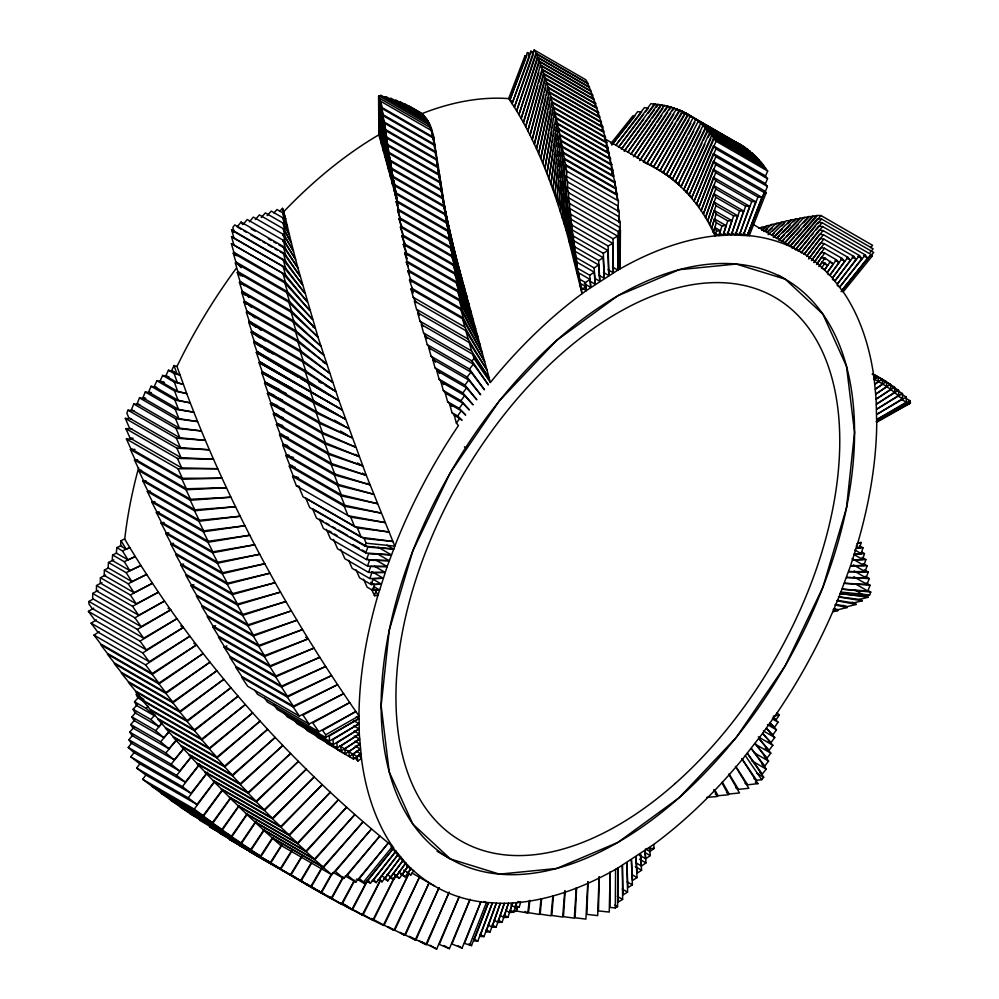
<?xml version="1.0" encoding="UTF-8"?>
<svg xmlns="http://www.w3.org/2000/svg" width="999" height="999" viewBox="0 0 999 999"><rect width="100%" height="100%" fill="white"/><g stroke="black" fill="none" stroke-linecap="round" stroke-linejoin="round"><path stroke-width="1.5" d="M98.077 590.397L92.695 593.443L92.657 598.688L141.109 626.66L170.692 609.877C233.404 698.313 308.354 778.059 392.52 846.378L363.549 882.042L364.672 883.678L393.643 848.014L391.408 844.767A366.146 211.388 -60 0 1 361.476 758.716L359.303 734.003L358.991 713.323A366.146 211.388 -60 0 1 377.809 595.691L387.175 566.545L395.929 543.244A366.146 211.388 -60 0 1 458.454 425.537L456.406 423.164L454.158 414.947L462.05 420.292L457.642 415.959L452.01 412.712L449.637 404.046L461.276 410.764L465.671 415.084L459.228 408.379L447.589 401.66L445.229 393.007L462.912 403.221L469.355 409.94L460.976 400.699L443.294 390.484L440.934 381.868L464.697 395.592L473.076 404.832L462.874 392.919L439.098 379.195L436.75 370.604L466.645 387.862L476.848 399.775L464.922 385.052L435.04 367.794L432.692 359.228L468.731 380.045L480.656 394.767L467.132 377.085L431.081 356.281L428.746 347.752L470.979 372.14L484.515 389.822L469.493 369.056L427.26 344.667L424.937 336.188L473.389 364.16L488.399 384.927L472.015 360.939L423.564 332.967L421.253 324.513L472.839 354.295L489.223 378.284L471.578 350.949L469.268 342.545L417.682 312.749L419.992 321.166L423.351 326.373M273.664 704.42L277.21 709.477L325.662 737.449L325.686 734.814L322.59 730.406L355.881 711.525L358.978 715.933L325.686 734.814M428.134 124.088L428.146 120.979L385.926 96.591L383.666 97.877M619.555 227.173L619.268 265.771L620.129 268.843L620.416 230.245L619.555 227.173L567.969 197.39L567.682 235.989L582.067 293.669L580.182 283.366L585.826 286.626L586.301 290.572L581.818 293.843A366.146 211.388 -60 0 0 492.332 380.082L490.384 382.492L473.988 358.504L472.839 354.295M567.969 197.39L569.692 203.559L569.405 242.158L569.143 208.142L617.594 236.114L617.857 270.13L586.301 290.572L581.793 287.974M612.474 267.02L617.857 270.13L618.144 231.531L620.416 230.245M599.225 876.935L598.463 910.913L609.253 912.062L610.152 871.902L609.939 907.417L615.297 907.941L615.584 869.33M615.297 907.941L617.569 906.655L617.857 868.044L653.883 844.33A366.146 211.388 -60 0 0 743.368 758.091L762.637 733.353L777.247 712.649A366.146 211.388 -60 0 0 839.784 594.942L850.561 565.796L857.904 542.494A366.146 211.388 -60 0 0 876.722 424.85L876.123 399.125L874.237 379.458A366.146 211.388 -60 0 0 844.292 293.419L832.492 277.997L821.877 267.245A366.146 211.388 -60 0 0 751.198 235.851L731.355 234.865L714.847 235.901A366.146 211.388 -60 0 0 622.377 267.57L617.857 270.13M876.735 422.24L910.027 403.359L910.039 400.736L906.006 398.401M101.96 582.554L96.516 585.539L96.404 590.821L138.636 615.209L164.51 601.048L170.692 609.877L137.4 629.432L88.961 601.46L92.944 599.113M619.88 237.974L620.229 222.515L618.468 216.421L566.883 186.638L565.921 229.895L567.682 235.989L567.919 225.175M568.431 202.01L568.643 192.732L566.883 186.638M619.268 265.771L619.642 248.776M105.644 574.987L100.424 577.734L100.225 583.054L136.276 603.871L158.441 592.182L164.51 601.048L134.927 617.832L92.695 593.443M618.881 222.552L619.28 211.726L617.494 205.707L565.909 175.924L564.135 223.876L565.921 229.895L566.945 202.048M567.519 186.576L567.694 181.943L565.909 175.924M588.049 881.88L586.85 914.36L597.664 915.621L599.088 876.947M108.367 568.031L104.408 570.042L104.133 575.399L134.028 592.657L152.485 583.304L158.441 592.182L132.567 606.343L96.516 585.539M617.869 211.8L618.431 200.949L616.62 195.005L565.034 165.222L562.325 217.944L564.135 223.876L564.934 208.379M565.247 202.173L565.971 188.212M566.52 177.36L566.845 171.166L565.034 165.222M576.585 888.298L575.074 917.756L585.913 919.117L587.824 881.905M113.836 559.84L108.479 562.449L108.117 567.857L131.893 581.58L146.641 574.413L152.485 583.304L130.32 594.992L100.424 577.734M617.095 199.176L617.382 194.63L615.546 188.774L563.96 158.991L560.476 212.088L562.325 217.944L563.911 193.669M564.31 187.6L564.91 178.496M565.596 167.869L565.796 164.835L563.96 158.991M565.147 890.871L563.448 916.67L574.3 918.143L576.298 887.799M116.758 553.046L112.612 554.982L112.188 560.427L129.87 570.641L140.909 565.484L146.641 574.413L128.184 583.766L104.408 570.042M615.958 192.982L616.321 188.399L614.447 182.63L562.862 152.847L558.616 206.318L560.476 212.088L561.938 193.756M562.175 190.697L562.912 181.531M563.399 175.424L563.886 169.318M553.396 895.604L551.823 915.459L562.687 917.032L564.747 891.071M121.716 545.442L116.821 547.627L116.309 553.109L127.947 559.827L135.302 556.555L140.909 565.484L126.161 572.664L108.479 562.449M614.934 185.352L615.222 182.28L613.324 176.598L561.738 146.816L556.718 200.637L558.616 206.318L560.914 181.718M561.338 177.098L561.913 170.954M562.487 164.798L562.924 160.19M541.608 898.75L540.172 914.122L551.048 915.808L552.909 895.816M138.636 467.744A366.146 211.388 -60 0 0 124.763 538.836L121.066 540.696L120.504 545.916L126.136 549.163L129.808 547.614L135.302 556.555L124.251 561.7L112.612 554.982M560.589 140.871L562.512 146.478L614.098 176.261L612.175 170.654L560.589 140.871L554.795 195.03L556.718 200.637L558.866 180.519M559.203 177.422L559.865 171.229M560.364 166.596L560.851 161.95M561.513 155.757L562.012 151.111M529.857 900.299L528.533 912.674L539.41 914.46L541.058 898.988M611.85 173.751L612.175 170.654M612.587 173.364L612.949 170.342L611.001 164.835L559.415 135.052L552.859 189.523L554.795 195.03L557.904 169.306M558.266 166.284L558.99 160.227M559.54 155.694L559.902 152.66M560.626 146.616L561.363 140.559L559.415 135.052M517.432 906.555L516.883 911.1L527.759 912.986L529.22 900.886M611.363 167.57L611.775 164.523L609.802 159.103L558.216 129.321L550.886 184.103L552.859 189.523L555.906 166.696M556.318 163.649L556.93 159.091M557.33 156.044L557.942 151.486M558.553 146.915L558.965 143.868M559.577 139.311L560.177 134.74L558.216 129.321M516.733 906.83L516.121 911.4L513.399 910.901M610.114 161.875L610.564 158.816L608.578 153.496L556.992 123.714L548.901 178.771L550.886 184.103L555.831 150.449M556.505 145.866L556.955 142.807M557.405 139.748L557.854 136.688M558.528 132.093L558.978 129.033L556.992 123.714M608.841 156.294L609.34 153.222L607.317 147.989L555.731 118.207L546.89 173.539L548.901 178.771L552.834 154.183M553.321 151.111L556.031 134.203M556.518 131.131L557.017 128.047M606.83 151.061L607.317 147.989M607.567 150.749L608.079 147.74L606.043 142.595L554.457 112.812L544.855 168.394L546.89 173.539L551.823 144.992M552.335 141.995L552.859 138.986M553.384 135.976L553.896 132.979M554.42 129.97L554.932 126.973M555.456 123.963L556.493 117.957L554.457 112.812M606.243 145.379L606.805 142.37L604.745 137.325L553.159 107.542L542.794 163.349L544.855 168.394L551.848 130.682M552.41 127.672L552.971 124.65M554.37 117.108L555.207 112.575L553.159 107.542M604.894 140.135L605.494 137.1L603.421 132.155L551.823 102.373L540.721 158.404L542.794 163.349L548.801 133.067M549.4 130.032L551.81 117.919M552.41 114.897L553.009 111.863M550.474 97.328L552.572 102.173L604.158 131.955L602.06 127.11L550.474 97.328L538.611 153.559L540.721 158.404L550.973 109.778M551.61 106.731L552.572 102.173M602.147 129.895L602.809 126.935L600.686 122.19L549.1 92.407L536.5 148.814L538.611 153.559L547.902 111.988M548.563 109.028L549.9 103.084M550.561 100.112L551.223 97.14L549.1 92.407M600.724 125L601.435 122.015L599.3 117.383L547.702 87.6L534.365 144.181L536.5 148.814L548.788 96.703M546.291 82.905L548.439 87.45L600.024 117.233L597.877 112.687L546.291 82.905L532.205 139.635L534.365 144.181L545.854 97.902M546.59 94.905L548.439 87.45M597.827 115.559L598.601 112.562L596.428 108.129L544.842 78.347L530.032 135.215L532.205 139.635L540.784 106.718M541.558 103.721L543.906 94.743M544.68 91.758L545.854 87.263M543.381 73.901L545.579 78.234L597.165 108.017L594.967 103.684L543.381 73.901L527.834 130.881L530.032 135.215L544.755 81.231M541.895 69.593L525.636 126.673L527.834 130.881L544.105 73.814L541.895 69.593L593.481 99.376L595.691 103.596L594.855 106.518M375.612 590.372L377.897 595.379L374.488 595.716L376.111 590.209L379.533 589.872L373.901 586.613M540.397 65.41L542.619 69.518L594.205 99.301L591.982 95.192L540.397 65.41L523.414 122.565L525.636 126.673L537.824 85.639M538.698 82.705L542.619 69.518M714.797 227.472L716.483 231.119L715.072 235.889L713.386 232.243L714.797 227.472L720.429 230.732L719.018 235.489L713.386 232.243C699.088 201.723 674.687 175.225 643.306 162.025M510.764 904.844L515.284 907.454L516.695 902.684L520.866 902.272A366.146 211.388 -60 0 0 613.336 870.616L617.857 868.044L618.119 902.06L622.627 899.412L622.377 865.396L623.051 894.892L627.572 892.144L626.897 862.649L627.859 887.686L632.379 884.852L631.405 859.814L632.529 880.481L637.05 877.559L635.913 856.892L637.075 873.251L641.583 870.241L640.421 853.883L641.483 866.021L645.978 862.924L644.917 850.786L645.754 858.79L650.249 855.606L649.412 847.602L649.887 851.56L654.133 848.463L653.646 844.517M515.284 907.454L519.23 907.055L520.641 902.297L517.907 901.473M865.559 595.716L868.206 597.252L839.672 593.531L865.346 596.091L869.605 594.992L870.753 592.07L842.07 589.123L867.831 591.071L870.054 585.252L844.292 583.291L867.045 584.415L869.205 578.596L846.453 577.459L866.133 577.934L868.218 572.102L848.538 571.628L865.084 571.603L867.107 565.771L850.561 565.796L863.91 565.446L865.858 559.602L852.497 559.964L862.599 559.452L864.472 553.621L854.37 554.133L861.163 553.621L862.961 547.802L856.18 548.314L859.59 547.964L861.225 542.469L857.816 542.807M363.511 579.158L367.108 587.125L372.752 590.384L374.55 584.552L381.331 584.04L372.277 578.821M591.783 98.064L592.694 95.13L590.459 91.134L538.873 61.351L521.166 118.569L523.414 122.565L538.836 72.677M719.28 232.942L723.164 235.177L726.111 225.649L714.472 218.918L711.525 228.459L716.121 214.148L714.185 210.439L709.59 224.763L715.958 205.669L713.948 202.048L707.579 221.141L715.833 197.265L713.761 193.731L705.506 217.595L715.759 188.948L713.611 185.502L703.358 214.136L715.709 180.732L713.498 177.36L701.148 210.764L715.709 172.615L713.423 169.331L698.863 207.48L715.746 164.598L713.398 161.401L696.503 204.271L699.15 205.794M713.386 232.243L716.333 222.702L714.472 218.918M509.602 912.537L512.549 902.996L516.695 902.684L513.748 912.224L509.602 912.537L505.719 910.289M719.018 235.489L721.965 225.961L726.111 225.649M537.325 57.418L539.572 61.301L591.158 91.084L588.911 87.2L537.325 57.418L518.918 114.673L521.166 118.569L539.098 62.775M356.019 569.855L359.603 577.847L371.241 584.565L373.114 578.733L383.204 578.221L371.84 571.653M503.833 917.519L508.441 903.208L512.549 902.996L507.954 917.319L503.833 917.519L500.049 915.334M723.164 235.177L727.759 220.866L731.88 220.654L727.272 234.977L723.488 232.779M535.764 53.621L516.645 110.901L518.918 114.673L538.024 57.393L535.764 53.621L587.35 83.404L589.61 87.175L538.024 57.393M348.626 560.352L352.172 568.356L369.855 578.571L371.803 572.739L385.152 572.39L374.588 566.283M497.989 922.414L504.358 903.321L508.441 903.208L502.072 922.302L497.989 922.414L494.03 920.129M727.272 234.977L733.641 215.871L737.724 215.772L731.355 234.865L727.384 232.58M534.178 49.95L514.373 107.243L516.645 110.901L536.451 53.609L534.178 49.95L585.764 79.733L588.036 83.392L536.451 53.609M340.734 549.325L344.83 558.691L368.606 572.415L370.617 566.583L387.175 566.545L375.474 559.802M492.07 927.197L500.312 903.321L504.358 903.321L496.103 927.197L492.07 927.197L488.161 924.949M731.355 234.865L739.597 210.989L743.643 210.976L735.401 234.852L731.493 232.605M530.869 51.186L512.075 103.709L514.373 107.243L533.154 54.733L530.869 51.186L533.516 52.722M333.529 539.435L337.6 548.826L367.482 566.083L369.568 560.252L389.26 560.714L377.247 553.783M735.401 234.852L745.641 206.206L749.65 206.306L739.397 234.952L735.401 232.642M421.278 941.645L436.663 949.05L459.328 896.44L439.298 944.417L449.413 948.65L470.092 899.237L451.948 943.98L462.075 948.113L480.819 901.972L464.51 943.406L471.516 945.603L488.399 902.734L473.838 940.883L477.772 941.183L492.332 903.034L479.982 936.438L483.953 936.637L496.303 903.233L486.063 931.88L490.072 931.967L500.312 903.321L484.515 902.334A366.146 211.388 -60 0 1 413.836 870.941C404.92 864.023 399.325 853.508 390.946 846.465M527.422 52.56L529.732 55.981L512.075 103.709L509.777 100.275L527.422 52.56L530.069 54.083M326.423 529.383L330.457 538.773L366.508 559.59L368.656 553.758L391.408 554.882L378.221 547.265M739.397 234.952L751.76 201.548L755.731 201.748L743.368 235.152L739.41 232.867M134.053 410.664L127.959 410.202L126.836 413.124L128.846 417.819L180.432 447.602L209.403 449.8C249.163 541.733 298.751 629.308 355.881 711.525L318.906 731.755L267.32 701.972L264.685 698.164M512.425 101.811L508.616 98.639L525.012 55.719L526.985 55.869M509.777 100.275L526.161 57.368L525.012 55.719M323.476 521.466L319.43 519.13L323.426 528.546L365.659 552.934L367.882 547.102L393.643 549.063L386.913 545.179M743.368 235.152L757.941 197.003L761.875 197.303L747.302 235.452L743.268 233.117M139.723 404.57L133.729 403.958L131.431 409.777L179.882 437.749L205.382 440.372L209.403 449.8L176.898 448.189L125.312 418.406L129.433 427.859L181.019 457.642L213.524 459.253L177.435 458.404L125.849 428.621L130.057 438.086L181.643 467.869L217.732 468.731L178.009 468.793L126.423 439.011L130.732 448.489L182.317 478.271L222.04 478.209L181.98 479.27L130.394 449.488L134.79 458.991L186.376 488.773L226.436 487.712L186.051 489.772L134.465 459.99L138.961 469.493L190.547 499.275L230.931 497.215L190.235 500.274L138.649 470.492L141.658 470.267M364.96 546.116L366.109 543.194L364.136 538.498L312.55 508.716L316.508 518.144L364.96 546.116L393.643 549.063M747.302 235.452L764.198 192.57L766.158 192.77L749.262 235.652L748.089 234.053L764.422 192.607M469.555 945.404L486.451 902.534L483.928 901.535M145.392 398.651L139.51 397.889L137.15 403.708L179.383 428.084L201.448 430.956L205.382 440.372L176.411 438.174L127.959 410.202M765.072 192.245L767.419 186.476L764.997 183.354L713.411 153.571L694.08 201.149L715.946 148.901L713.448 145.866L691.595 198.114L716.083 141.234L713.536 138.287L689.035 195.167L691.683 196.691M696.503 204.271L715.833 156.693L713.411 153.571M748.089 234.053L752.771 222.515M757.454 210.989L758.628 208.104M133.729 403.958L175.961 428.334L201.448 430.956L197.627 421.578L178.908 418.618L142.869 397.802L145.292 391.995L151.049 392.907M765.159 184.34L767.532 178.684L765.034 175.649L713.448 145.866M139.51 397.889L175.549 418.706L197.627 421.578L193.893 412.225L178.484 409.34L148.589 392.083L151.086 386.288L156.693 387.337M426.573 944.692L449.225 892.082L425.924 944.567L409.253 936.275M765.222 176.711L767.669 171.016L765.122 168.069L713.536 138.287M164.485 382.405L156.868 380.756L154.308 386.538L178.084 400.262L190.272 402.897L193.893 412.225L175.187 409.253L145.292 391.995M689.06 193.831L686.413 192.308L711.55 135.552L763.136 165.347L765.758 168.194L714.173 138.411L711.55 135.552M689.035 195.167L714.173 138.411M415.859 940.096L439.11 887.599L415.222 939.947L399.887 932.317M151.086 386.288L174.85 400.012L190.272 402.897L186.751 393.606L177.722 391.383L160.027 381.168L162.65 375.412L168.681 376.885M686.375 191.071L683.728 189.535L709.502 132.942L761.713 162.887L758.965 160.202L707.379 130.419L680.981 186.863L701.922 143.257M686.413 192.308L710.901 138.536M405.182 935.364L429.021 883.016L404.558 935.201L387.924 926.697M162.65 375.412L174.301 382.13L183.329 384.353L177.385 382.704L165.747 375.986L168.431 370.242L174.375 371.89L171.441 370.979L174.038 365.559L176.973 366.471L186.751 393.606L174.563 390.971L156.868 380.756M683.728 189.535L704.844 144.393M708.154 137.338L709.465 134.515M394.543 930.519L419.617 876.897L393.918 930.331L371.428 918.456M176.973 366.471L177.123 366.158A366.146 211.388 -60 0 1 236.363 268.169M680.806 185.802L678.159 184.278L705.182 128.009L757.379 157.992L754.507 155.507M703.271 140.447L707.991 130.607L705.182 128.009M383.941 925.536L408.928 873.488M679.258 184.066L675.287 181.781L702.921 125.724L755.107 155.719L700.586 123.526L672.352 179.37L674.999 180.906M678.159 184.278L705.794 128.209L702.921 125.724M408.941 873.376L383.329 925.336L373.376 920.429L395.616 875.299M675.287 181.781L691.82 149.088M693.194 146.366L700.761 131.381M395.504 875.261L372.777 920.216L362.874 915.196L380.082 881.143M673.326 179.358L669.355 177.06L698.176 121.453L752.759 153.546L698.176 121.453M672.352 179.37L699.775 126.473M379.845 881.056L362.275 914.959L352.41 909.839L367.869 880.007M671.59 177.909L666.296 174.85L695.704 119.493L750.349 151.486L694.555 118.819M669.355 177.06L693.743 131.156M366.883 881.243L351.823 909.59L341.995 904.37L354.907 880.069M668.468 175.787L663.186 172.727L693.169 117.632L696.278 119.755M666.296 174.85L686.775 137.225M688.236 134.54L694.817 122.44M353.858 881.255L341.421 904.107L331.643 898.788L343.344 877.284M663.186 172.727L690.759 123.264M342.994 877.11L331.069 898.501L321.341 893.081L332.517 873.026M688.835 120.18L660.014 170.704L690.559 115.896L693.731 117.919M322.49 867.307L311.114 887.249L320.791 892.781L331.406 874.162M691.121 116.196L687.886 114.261L656.78 168.781L688.436 114.573L685.152 112.75L653.496 166.945L684.902 114.385M311.75 862.811L300.949 881.318L310.564 886.937L322.153 867.107M685.689 113.074L682.342 111.339L650.149 165.21L675.686 123.439M301.835 856.88L290.846 875.274L300.412 880.981L311.401 862.599M677.285 120.829L682.879 111.688L679.482 110.052L646.753 163.574L672.702 122.09M331.643 898.788L229.233 839.335L280.819 869.118L291.995 850.848M301.486 856.655L290.322 874.924L280.819 869.118M691.907 117.295L676.548 108.879L644.118 160.739L673.763 114.41M674.325 119.493L679.994 110.414M281.88 844.455L270.354 862.474L209.403 826.697L270.866 862.849L282.218 844.704M219.28 833.066L280.294 868.755L291.646 850.599M681.031 111.551L673.563 107.817L639.81 160.589L670.716 113.324M465.696 447.552L462.562 452.46A334.765 193.269 -60 0 0 526.635 873.975A334.765 193.269 -60 0 0 854.083 415.222A334.765 193.269 -60 0 0 499.5 400.711L495.941 405.182A334.765 193.269 -60 0 0 465.696 447.552L464.423 446.815M260.989 856.48L273.339 837.174M672.389 110.777L674.063 108.217L670.504 106.881L637.1 157.967L667.607 112.363M189.897 813.648L251.186 850.012L264.56 829.57M199.6 820.229L260.489 856.081L272.178 838.198M669.305 109.828L671.003 107.293L667.394 106.044L633.516 156.743L655.556 124.513M255.969 821.103L240.996 843.006L231.855 836.762L180.27 806.98L189.41 813.223L241.483 843.431L255.881 821.89M264.26 829.32L250.699 849.6L241.483 843.431M630.781 154.283L664.223 105.332L667.881 106.481L664.36 111.626M657.317 121.94L661.713 115.497M456.406 423.164L459.79 418.206M231.855 836.762L246.815 814.859M821.24 267.844L824.625 269.792L827.559 265.497L824.962 263.087L821.927 262.25L818.993 266.546L824.937 258.029L833.253 263.923L827.309 272.44L836.35 259.777L824.699 253.059L821.278 252.31L814.06 262.425M406.63 865.933L413.686 870.791L410.751 875.087L408.154 872.676L411.089 868.381L406.581 865.783M822.027 267.382L824.962 263.087M772.539 718.031L775.923 719.979L779.307 715.022L777.06 712.924M664.697 105.782L661.001 104.733L627.996 151.985L650.611 120.38M630.806 154.308L662.911 108.329M457.642 415.959L461.276 410.764M247.44 813.323L231.381 836.313L179.795 806.53L170.729 800.211L222.315 829.994L239.261 805.731M824.937 258.029L821.615 257.205L816.52 264.498L824.699 253.059M411.089 868.381L405.144 876.897L402.447 874.25L408.404 865.746L404.52 863.498M824.625 269.792L830.569 261.276M769.255 724.425L774.437 727.422L778.071 722.215L773.663 717.894L775.923 719.979M624.288 151.086L657.717 104.258L661.45 105.195M652.422 117.857L660.551 106.468M459.228 408.379L462.912 403.221M239.023 805.481L221.865 829.532L170.28 799.749L161.289 793.343L212.874 823.126L230.944 797.814M408.404 865.746L399.363 878.396L396.74 875.661L405.769 863.011L401.985 860.826M827.409 273.714L829.932 275.175L838.973 262.512L836.35 259.777M770.279 733.491L772.801 734.952L776.473 729.807L770.029 723.089L774.437 727.422M621.453 149.026L654.37 103.896L658.154 104.733L656.331 107.243M624.325 151.111L654.495 109.753M460.976 400.699L464.697 395.592M230.719 797.577L212.425 822.639L160.839 792.856L151.935 786.375L203.521 816.158L222.727 789.834M813.998 262.575L824.437 248.239L842.132 258.454L844.692 261.276L832.492 277.997L847.914 257.305L824.15 243.581L820.516 242.957L808.728 258.778M405.769 863.011L393.581 879.719L391.021 876.897L403.221 860.189L399.25 857.904M829.932 275.175L842.132 258.454M768.368 741.071L771.016 742.594L774.737 737.487L766.358 728.246L772.801 734.952M222.515 789.597L203.084 815.671L151.498 785.888L142.682 779.32L146.391 774.362M618.593 147.09L650.973 103.646L654.807 104.383L648.326 113.074M621.49 149.076L643.706 119.281M462.874 392.919L466.645 387.862M142.682 779.32L194.268 809.103L214.623 781.792M824.15 243.581L811.45 260.614L820.916 247.552L824.437 248.239M403.221 860.189L387.799 880.881L385.302 877.959L400.724 857.279L396.828 855.019M832.392 279.408L834.989 280.906L850.411 260.215L847.914 257.305M765.172 748.064L769.068 750.324L772.839 745.266L762.637 733.353L771.016 742.594M214.585 781.368L196.965 804.507L145.379 774.725L136.651 768.081L140.359 763.211M615.659 145.355L644.405 107.605L648.276 108.242L645.491 111.9M618.606 147.215L643.643 114.336M464.922 385.052L468.731 380.045M136.651 768.081L188.237 797.864L207.717 772.302M806.992 255.719L820.092 238.524L823.813 239.073L853.708 256.331L856.131 259.328L837.424 283.903L859.49 255.544L823.451 234.728L819.617 234.241L803.983 254.333M808.84 258.729L823.813 239.073M394.293 851.96L398.289 854.27L379.583 878.845L382.005 881.855L400.724 857.279M834.989 280.906L853.708 256.331M764.31 756.593L766.982 758.141L770.791 753.134L758.865 738.411L769.068 750.324M207.268 772.464L191.021 793.331L139.435 763.548L130.794 756.842L134.615 751.935M611.912 144.755L637.712 111.601L641.633 112.138M615.821 145.292L640.671 113.362M467.132 377.085L470.979 372.14M130.794 756.842L182.38 786.625L199.588 764.522M806.892 256.006L823.451 234.728M391.97 848.9L395.929 851.185L373.863 879.557L376.223 882.641L398.289 854.27M837.137 285.464L839.784 286.988L861.85 258.629L859.49 255.544M762.087 764.522L764.735 766.046L768.581 761.088L755.057 743.406L766.982 758.141M199.575 764.135L185.24 782.18L133.654 752.384L128.247 747.427L132.068 742.619M610.901 143.494L632.891 115.834L634.865 116.059L611.912 144.905M469.493 369.056L473.389 364.16M128.247 747.427L176.698 775.399L191.995 756.156M801.173 252.685L819.118 230.132L823.039 230.544L865.271 254.932L867.569 258.104L842.07 290.16L871.041 254.508L822.589 226.536L818.568 226.186L798.288 251.136M804.158 254.295L823.039 230.544M393.643 848.014L368.144 880.082L370.442 883.253L395.929 851.185M839.784 286.988L865.271 254.932M759.627 772.477L762.324 774.025L766.221 769.13L751.198 748.363L764.735 766.046M237.125 226.935L241.059 222.09L283.291 246.478L297.852 267.807L318.019 337.138L338.986 400.711L366.333 475.399L394.792 546.141L366.109 543.194M191.071 756.93L179.62 771.016L131.169 743.044L128.946 739.784L132.767 735.102M472.015 360.939L473.988 358.504M128.946 739.784L171.179 764.173L184.54 747.739M801.348 252.685L822.589 226.536M843.193 291.795L872.164 256.144L871.041 254.508M754.008 778.758L756.655 780.294L761.725 779.682L763.698 777.247L747.302 753.258L762.324 774.025M243.269 224.275L247.24 219.493L283.291 240.309L295.642 259.453L297.852 267.807L285.502 248.664L283.291 240.309M184.078 747.964L174.176 759.877L131.955 735.501L129.795 732.155L133.754 727.397M129.795 732.155L165.834 752.971L176.723 739.859M795.329 249.688L817.981 222.415L822.102 222.69L873.688 252.472L870.741 256.031M798.463 251.161L809.302 238.112M811.263 235.739L813.236 233.366M816.195 229.807L822.102 222.69M850.049 280.944L841.183 291.621L870.154 255.969L872.164 256.144M852.022 278.571L854.982 275.012M856.942 272.64L858.915 270.267M345.217 875.998L355.794 882.105L388.299 842.969L359.328 878.62L363.549 882.042M249.35 221.828L253.359 217.095L283.241 234.353L293.494 251.174L295.642 259.453L285.389 242.632L283.241 234.353M176.786 739.485L168.906 748.763L132.867 727.959L130.782 724.525L134.715 719.892M130.782 724.525L160.664 741.782L169.518 731.343M792.294 248.351L817.357 218.818L821.565 219.031L873.151 248.813L870.154 252.36M795.504 249.738L815.559 226.111M817.557 223.751L821.565 219.031M333.204 872.427L343.781 878.533L379.87 836.001L347.365 875.149L355.794 882.105M255.357 219.568L259.403 214.91L283.167 228.634L291.421 242.969L293.494 251.174L285.239 236.825L283.167 228.634M169.643 730.943L163.799 737.674L133.916 720.416L131.893 716.907L135.789 712.424M131.893 716.907L155.669 730.631L162.475 722.776M790.197 245.929L816.683 215.397L820.991 215.547L872.577 245.329L870.541 247.677M792.469 248.426L820.991 215.547M343.781 878.533L335.402 871.465L371.491 828.945L331.768 874.737L280.182 844.954L271.84 837.799L323.426 867.582L363.149 821.79L323.089 866.982L271.503 837.199L263.212 829.944L314.797 859.727L323.089 866.982M261.276 217.507L265.359 212.912L283.042 223.114L289.41 234.865L291.421 242.969L285.052 231.231L283.042 223.114M161.938 723.139L158.866 726.61L135.09 712.886L133.142 709.302L137.25 704.67M133.142 709.302L150.837 719.517L154.945 714.884M786.937 244.892L812.624 215.921L817.02 216.009L790.309 246.129M314.797 859.727L354.857 814.535L314.473 859.103L262.874 829.32L254.645 821.977L306.231 851.76L314.473 859.103M267.12 215.647L271.241 211.114L282.879 217.832L287.475 226.835L289.41 234.865L284.815 225.861L282.879 217.832M134.528 701.723L146.166 708.441L154.083 715.596L136.401 705.381L134.528 701.723L138.561 697.265M146.166 708.441L148.189 706.206M784.64 242.819L808.453 216.546L812.949 216.546L803.621 226.835M788.099 243.981L794.305 237.125M796.378 234.84L801.56 229.121M306.231 851.76L346.616 807.192L305.919 851.136L254.32 821.34L246.141 813.923L297.727 843.705L305.919 851.136M273.926 212.862L277.035 209.515L282.667 212.762L285.614 218.893L287.475 226.835L284.528 220.704L282.667 212.762M781.23 242.02L804.195 217.233L808.765 217.17L803.558 222.814M784.764 243.082L799.375 227.31M297.727 843.705L338.436 799.762L297.427 843.056L245.841 813.273L237.712 805.756L289.298 835.539L297.427 843.056M279.558 211.463L282.517 208.341L285.614 218.893L282.517 208.341M283.928 211.476L284.153 211.239A366.146 211.388 -60 0 1 376.623 136.126L378.871 134.803L378.584 96.528L380.856 95.205L429.308 123.177L430.681 128.184M778.795 240.21L799.824 218.007L804.495 217.882M782.417 241.196L784.515 238.973M786.613 236.751L798.189 224.538M289.298 835.539L330.307 792.244L289.011 834.877L237.425 805.094L229.358 797.489L280.944 827.272L289.011 834.877M776.298 238.549L795.354 218.868L800.112 218.669L787.412 231.793M779.994 239.435L784.227 235.065M280.944 827.272L322.24 784.652L280.669 826.598L229.071 796.815L221.066 789.135L272.652 818.918L280.669 826.598M773.288 237.475L790.796 219.805L795.641 219.543L793.443 221.753M777.035 238.311L779.22 236.101M782.504 232.792L790.172 225.062M272.652 818.918L314.235 776.972L272.39 818.231L220.804 788.448L212.862 780.681L264.448 810.464L272.39 818.231M771.827 234.952L786.138 220.829L791.058 220.504L787.761 223.751M774.55 236.788L782.254 229.183M264.448 810.464L306.293 769.205L264.198 809.764L212.612 779.982L204.733 772.14L256.318 801.922L264.198 809.764M768.094 234.74L781.38 221.928L785.139 221.628M771.99 235.414L774.2 233.279M781.955 225.799L784.178 223.664M256.318 801.922L298.414 761.363L256.081 801.21L204.495 771.428L196.691 763.523L248.276 793.306L256.081 801.21M766.508 232.555L776.535 223.114L781.618 222.64L772.702 231.031M248.276 793.306L290.609 753.446L248.052 792.582L196.466 762.799L188.736 754.807L240.322 784.59L248.052 792.582M763.748 231.581L771.59 224.375L776.76 223.838M767.794 232.08L772.277 227.959M240.322 784.59L282.867 745.466L240.11 783.853L188.511 754.07L180.856 746.016L232.442 775.798L240.11 783.853M761.937 229.87L766.558 225.724L771.802 225.112M764.872 231.343L767.182 229.258M232.442 775.798L275.212 737.412L232.243 775.049L180.657 745.266L173.077 737.137L224.663 766.92L232.243 775.049M762.112 230.532L766.757 226.461L761.438 227.135M224.663 766.92L267.632 729.282L224.475 766.171L172.889 736.375L165.372 728.196L216.97 757.979L224.475 766.171M216.97 757.979L260.127 721.091L216.795 757.205L165.21 727.422L157.78 719.168L209.365 748.95L216.795 757.205M209.365 748.95L252.697 712.849L209.203 748.176L157.617 718.393L150.275 710.077L201.86 739.859L209.203 748.176M201.86 739.859L245.354 704.532L201.711 739.073L150.125 709.278L142.869 700.911M143.906 699.475L136.039 694.155L137.837 697.901L194.455 730.694L238.099 696.166L194.318 729.894L142.732 700.112L135.564 691.683L187.15 721.465L194.318 729.894M187.15 721.465L230.931 687.737L187.038 720.654L135.439 690.871L128.371 682.392L179.957 712.175L187.038 720.654M179.957 712.175L223.851 679.258L179.845 711.35L128.259 681.568L121.266 673.051L172.852 702.834L179.845 711.35M581.58 289.71L585.826 286.626M172.852 702.834L216.858 670.741L172.765 701.997L121.179 672.215L114.286 663.636L165.871 693.418L172.765 701.997M358.791 755.107L361.438 758.453L357.779 761.126L357.217 756.555L360.876 753.883L356.368 751.285M874.275 379.72L877.934 377.048L878.496 381.618L874.824 384.29L882.179 379.083L882.691 383.978L875.336 389.185L886.388 381.581L874.749 374.862M586.301 290.572L585.464 282.58L589.959 279.395L578.309 272.665L579.145 280.669L576.535 261.95L594.23 272.153L595.292 284.303L590.234 281.381M165.871 693.418L209.965 662.162L165.784 692.582L114.198 662.799L107.405 654.183L158.991 683.965L165.784 692.582M874.088 377.56L876.535 375.824L873.8 376.536M355.194 746.016L360.377 749L353.022 754.208L353.534 759.09L360.876 753.883M584.328 283.666L590.796 287.4L589.735 275.249L594.23 272.153M158.991 683.965L203.172 653.546L158.916 683.104L107.33 653.321L100.637 644.667L152.223 674.45L158.916 683.104M360.377 749L349.325 756.605L348.888 751.66L359.94 744.055L354.882 741.133M886.388 381.581L886.812 386.526L875.773 394.13L890.521 384.265L872.839 374.063M595.292 284.303L594.13 267.932L598.638 264.922L574.862 251.199L576.023 267.57L574.9 246.903L573.289 240.447L603.171 257.705L604.308 278.371L599.113 275.362M152.223 674.45L196.466 644.879L193.818 643.356M359.94 744.055L345.192 753.908L344.83 748.913L359.578 739.06L354.295 736.001M890.521 384.265L890.883 389.273L876.123 399.125L894.592 387.162L881.38 379.533M594.517 278.234L599.8 281.293L598.663 260.627L603.171 257.705M196.466 644.879L152.173 673.588L100.587 643.806L93.981 635.102L99.188 631.73M93.981 635.102L145.567 664.884L189.872 636.188L149.226 661.7L97.64 631.917L91.134 623.176L96.379 619.892M354.108 731.006L359.303 734.003L340.846 745.966L341.121 751.011L359.578 739.06M894.592 387.162L894.867 392.207L876.41 404.17L898.576 390.259L892.082 386.501M604.308 278.371L603.334 253.321L607.854 250.487L571.803 229.683L572.777 254.72L572.102 225.225L570.429 218.906L612.662 243.294L613.336 272.789L608.054 269.742M91.134 623.176L142.72 652.959L183.366 627.447L180.732 625.923M353.771 725.823L359.116 728.908L336.938 742.831L337.138 747.926L359.303 734.003M898.576 390.259L898.775 395.354L876.598 409.265L902.484 393.544L895.803 389.697M603.483 272.452L608.816 275.537L608.141 246.041L612.662 243.294M183.366 627.447L146.403 649.912L94.818 620.129L88.424 611.363L93.706 608.154M88.424 611.363L140.01 641.146L176.973 618.681L143.694 638.224L92.108 608.441L88.973 604.058L88.961 601.46M353.708 720.716L358.991 723.763L333.117 739.485L333.229 744.63L359.116 728.908M902.484 393.544L902.596 398.688L876.722 414.423L906.305 397.04L901.023 393.993M613.336 272.789L613.074 238.773L617.594 236.114M356.256 717.007L358.953 718.568L329.37 735.951L329.408 741.146L358.991 723.763M906.305 397.04L906.343 402.235L876.76 419.617L910.039 400.736M325.662 737.449L358.953 718.568M388.599 99.388L390.859 98.152L426.898 118.968L427.572 121.391M254.87 690.421L257.492 694.255L309.078 724.038L349.725 702.622L312.749 722.851L318.906 731.755M309.078 724.038L302.972 715.072L343.619 693.656L299.325 716.108L247.74 686.325L241.683 677.31L293.269 707.092L337.575 684.64L293.331 706.168L241.746 676.385L235.752 667.307L287.337 697.09L293.331 706.168M287.337 697.09L331.581 675.574L287.4 696.166L235.814 666.383L229.882 657.267L281.468 687.05L287.4 696.166M281.468 687.05L325.649 666.458L281.556 686.113L229.97 656.331L224.101 647.165L226.935 645.891M116.821 547.627L122.465 550.886L129.808 547.614L124.725 539.135M224.101 647.165L275.687 676.947L319.78 657.292L275.774 675.998L224.188 646.216L218.381 637.012L269.967 666.795L275.774 675.998M269.967 666.795L313.973 648.076L270.08 665.846L218.494 636.063L212.75 626.823L215.572 625.674M212.75 626.823L264.335 656.605L308.229 638.836L305.582 637.3M308.229 638.836L264.448 655.644L212.862 625.861L207.193 616.583L258.778 646.365L302.547 629.545L258.903 645.404L207.317 615.621L201.711 606.306L253.296 636.088L258.903 645.404M253.296 636.088L296.94 620.229L253.446 635.114L201.86 605.332L196.316 595.978L247.902 625.774L253.446 635.114M247.902 625.774L291.396 610.876L248.064 624.8L196.478 595.017L191.009 585.639L193.906 584.702M191.009 585.639L242.595 615.421L285.926 601.498L242.769 614.447L191.184 584.665L185.789 575.262L237.375 605.044L242.769 614.447M856.867 543.818L861.225 542.469M237.375 605.044L280.532 592.082L237.562 604.058L185.976 574.275L180.657 564.847L183.616 564.023M180.657 564.847L232.243 594.63L275.212 582.654L232.442 593.656L180.856 563.873L175.612 554.42L227.198 584.203L232.442 593.656M874.125 378.034L877.934 377.048M908.029 403.496L910.576 402.834L876.248 421.615L906.892 404.17L910.027 403.359M227.198 584.203L269.967 573.201L227.41 583.216L175.824 553.434L170.654 543.968L173.589 543.281M868.206 597.252L859.565 599.437L838.548 596.703M859.702 599.238L862.349 600.761L853.621 602.921L837.212 600.324M852.347 602.122L856.318 604.42L847.502 606.555L835.651 604.345M843.094 605.257L847.065 607.542L838.161 609.665L833.591 608.666M170.654 543.968L222.24 573.751L264.797 563.736L222.465 572.764L170.879 542.981L165.797 533.503L168.819 532.854M833.216 611.688L837.711 610.651L835.064 609.128M165.797 533.503L217.382 563.286L259.715 554.258L217.62 562.287L166.034 532.504L161.026 523.014L164.036 522.44M161.026 523.014L212.612 552.797L254.708 544.755L212.862 551.81L161.276 522.027L156.356 512.524L159.34 512.012M773.288 716.158L779.307 715.022M156.356 512.524L207.942 542.307L249.775 535.252L208.204 541.308L156.618 511.525L151.773 502.022L154.857 501.573M151.773 502.022L203.359 531.805L244.942 525.749L203.646 530.806L152.06 501.023L147.303 491.508L150.362 491.133M758.928 228.272L761.625 227.897M147.303 491.508L198.888 521.291L240.185 516.233L199.176 520.292L147.59 490.509L142.919 480.994L145.954 480.694M745.017 783.278L747.664 784.802L757.916 783.641L741.945 758.903M735.851 787.836L738.498 789.372L748.8 788.286L735.501 766.445M716.483 231.119L720.429 230.732M142.919 480.994L194.505 510.789L235.514 506.718L194.805 509.79L143.219 480.007L138.649 470.492M726.498 792.457L729.145 793.993L739.51 792.981L728.845 774.437M715.384 794.193L718.019 795.716L728.446 794.779L721.84 782.592M706.842 797.364L717.319 796.503L713.786 789.585M372.752 590.384L379.533 589.872M134.465 459.99L137.575 459.827M371.241 584.565L381.331 584.04M130.394 449.488L135.015 449.375M369.855 578.571L383.204 578.221M126.423 439.011L132.542 438.998M368.606 572.415L385.152 572.39M648.488 848.376L654.133 848.463M125.849 428.621L131.856 428.758M130.057 438.086L133.067 438.161M367.482 566.083L387.175 566.545M125.312 418.406L131.506 418.718M366.508 559.59L389.26 560.714M508.616 98.639L506.668 98.489A366.146 211.388 -60 0 0 421.64 113.761M365.659 552.934L391.408 554.882M364.136 538.498L392.819 541.446L361.288 537.337L309.702 507.554L305.781 498.114L357.367 527.909L388.911 532.005L354.595 526.585L303.009 496.79L299.138 487.362M840.921 592.045L869.605 594.992M142.869 397.802L145.742 398.264M350.724 517.145L385.04 522.577L348.027 515.646L344.193 506.206L292.607 476.423L296.441 485.864L350.724 517.145L354.595 526.585M838.473 596.99L862.349 600.761M148.589 392.083L151.398 392.607M292.607 476.423L298.526 477.534M296.441 485.864L299.4 486.426M344.193 506.206L381.206 513.124L344.63 505.219L293.044 475.437L289.26 465.996L295.354 467.307M837.075 600.811L856.318 604.42M289.26 465.996L340.846 495.779L377.422 503.683L341.283 494.792L289.698 465.01L285.964 455.569L293.481 457.417M834.877 604.907L847.065 607.542M160.027 381.168L163.037 381.918M289.698 465.01L292.707 465.746M285.964 455.569L337.55 485.352L373.676 494.255L337.999 484.365L286.413 454.582L282.717 445.154L288.661 446.803M833.203 609.54L837.711 610.651M168.431 370.242L174.063 373.489L180.007 375.137L171.441 370.979M165.747 375.986L168.719 376.81M286.413 454.582L289.385 455.407M282.717 445.154L334.303 474.937L369.98 484.815L367.332 483.291M515.122 905.831L519.23 907.055M369.98 484.815L334.777 473.951L283.179 444.168L279.533 434.74L288.336 437.462M283.179 444.168L287.587 445.529M279.533 434.74L331.119 464.523L366.333 475.399L362.362 473.101M450.474 859.003L499.5 874.137L556.593 868.481L617.857 842.419L679.12 797.739L736.213 737.474L785.239 665.734L822.851 587.4L846.503 507.829L854.57 432.43L846.503 366.333L822.851 314.073L785.239 279.183L736.213 264.048L679.12 269.705L617.857 295.754L556.593 340.447L499.5 400.711L450.474 472.452L412.862 550.774L389.21 630.357L381.143 705.756L389.21 771.84L412.862 824.113L450.474 859.003L437.062 851.26M366.333 475.399L331.606 463.548L280.02 433.766L276.411 424.35L283.654 426.823M280.02 433.766L282.904 434.752M276.411 424.35L327.997 454.133L362.737 465.984L328.496 453.159L276.898 423.376L273.351 413.986L283.341 417.732M276.898 423.376L282.617 425.512M273.351 413.986L324.937 443.768L359.19 456.593L355.219 454.308M359.19 456.593L325.437 442.794L273.851 413.012L270.354 403.633L284.415 409.39M273.851 413.012L278.072 414.735M270.354 403.633L321.94 433.416L355.694 447.215L322.452 432.455L270.866 402.672L267.42 393.306L282.655 400.075M267.42 393.306L319.006 423.101L352.247 437.862L319.518 422.127L267.932 392.345L264.535 383.017L286.351 393.506M270.866 402.672L277.784 405.744M264.535 383.017L316.121 412.799L348.851 428.534L316.658 411.838L265.072 382.055L261.726 372.752L292.582 388.748M267.932 392.345L274.75 395.629M731.068 139.835L734.465 141.471M261.726 372.752L313.311 402.535L345.504 419.23L262.262 371.803L258.978 362.525L332.967 404.607M265.072 382.055L279.82 389.71M735.052 141.708L737.274 142.857M280.057 869.005L296.441 878.146M736.738 142.532L740.022 144.356M258.978 362.525L342.22 409.952L259.528 361.576L256.293 352.335L338.986 400.711L308.441 381.168L256.855 351.386L253.684 342.182L305.269 371.965L335.814 391.496L305.831 371.029L254.245 341.246L251.136 332.068L302.722 361.85L332.704 382.33L303.296 360.926L251.711 331.144L248.651 322.015L300.237 351.798L329.645 373.201L300.824 350.874L249.238 321.091L246.241 312L297.827 341.783L326.648 364.111L298.414 340.859L246.828 311.076L243.893 302.035L295.479 331.83L323.713 355.07L296.079 330.919L244.493 301.136L241.621 292.133L293.207 321.928L320.841 346.079L293.818 321.016L242.233 291.233L239.41 282.292L291.009 312.075L318.019 337.138L291.621 311.188L240.035 281.406L237.287 272.515L288.873 302.297L315.272 328.259L312.625 326.723M262.262 371.803L292.607 388.711M269.755 863.298L279.483 868.718M259.528 857.467L269.206 862.999M685.152 112.75L742.707 145.979L739.472 144.043M682.342 111.339L745.316 147.702L742.145 145.679M679.482 110.052L688.736 115.397M691.383 116.92L747.864 149.538L744.755 147.415M676.548 108.879L684.49 113.461M673.563 107.817L677.534 110.115M675.386 108.978L678.021 110.514M670.504 106.881L673.151 108.404M667.394 106.044L670.042 107.58M707.991 130.607L759.59 160.389L756.767 157.805M661.001 104.733L663.648 106.269M654.37 103.896L657.017 105.419M716.083 141.234L767.669 171.016M715.946 148.901L767.532 178.684M715.833 156.693L767.419 186.476M713.398 161.401L764.984 191.184L766.158 192.77M715.746 164.598L764.198 192.57M592.694 95.13L541.108 65.347L538.873 61.351M863.536 255.769L867.569 258.104M713.423 169.331L761.875 197.303M715.709 172.615L757.941 197.003M544.105 73.814L595.691 103.596M857.891 256.343L861.85 258.629M852.135 257.018L856.131 259.328M713.498 177.36L755.731 201.748M598.601 112.562L547.015 82.78L544.842 78.347M715.709 180.732L751.76 201.548M846.515 257.967L850.411 260.215M713.611 185.502L749.65 206.306M840.721 258.991L844.692 261.276M601.435 122.015L549.85 92.233L547.702 87.6M715.759 188.948L745.641 206.206M835.176 260.327L838.973 262.512M551.223 97.14L602.809 126.935M713.761 193.731L743.643 210.976M821.615 257.205L825.499 259.44M829.382 261.688L833.253 263.923M715.833 197.265L739.597 210.989M605.494 137.1L553.908 107.318L551.823 102.373M821.927 262.25L827.559 265.497M604.457 138.574L665.297 173.764M752.634 224.113L800.923 251.998M713.948 202.048L737.724 215.772M555.207 112.575L606.805 142.37M715.958 205.669L733.641 215.871M556.493 117.957L608.079 147.74M714.185 210.439L731.88 220.654M716.121 214.148L727.759 220.866M609.34 153.222L557.754 123.439L555.731 118.207M558.978 129.033L610.564 158.816M716.333 222.702L721.965 225.961M560.177 134.74L611.775 164.523M561.363 140.559L612.949 170.342M778.533 275.312L783.89 278.409M615.222 182.28L563.636 152.497L561.738 146.816M616.321 188.399L564.735 158.616L562.862 152.847M565.796 164.835L617.382 194.63M566.845 171.166L618.431 200.949M567.694 181.943L619.28 211.726M568.643 192.732L620.229 222.515M409.265 106.119L420.916 112.837M404.87 103.884L422.552 114.086L423.351 116.945M400.337 101.798L424.1 115.522L425.312 119.892M872.139 374.2L877.422 377.247M395.666 99.9L425.549 117.158L426.373 120.117M873.988 379.021L882.691 383.978M569.692 203.559L618.144 231.531M883.029 384.328L886.812 386.526M885.601 386.213L890.883 389.273M889.659 389.21L894.867 392.207M893.431 392.27L898.775 395.354M379.533 110.365L379.732 137.924L378.771 95.779L430.357 125.562L432.18 134.94M897.327 395.641L902.596 398.688M900.961 399.125L906.343 402.235M393.681 180.869L396.528 198.801L381.493 144.281L379.72 98.377L431.306 128.159L433.966 137.525L434.39 145.28M569.143 208.142L570.854 214.385L613.074 238.773M433.966 137.525L382.38 107.742L379.72 98.377M384.328 143.381L385.09 157.33L381.618 108.254L433.204 138.037L435.04 144.705L435.589 152.372M435.04 144.705L383.454 114.922L381.618 108.254M385.414 142.532L386.938 164.011L382.679 115.447L434.265 145.23L436.138 151.998L436.8 159.59M572.102 225.225L608.141 246.041M382.679 115.447L384.553 122.215L436.138 151.998M387.337 154.083L388.798 170.779L383.778 122.752L435.364 152.535L437.262 159.403L438.549 171.803M571.803 229.683L573.451 236.064L603.334 253.321M383.778 122.752L385.676 129.62L437.262 159.403M388.424 155.956L390.696 177.647L384.902 130.182L436.488 159.965L438.411 166.92L439.71 177.635M384.902 130.182L386.825 137.138L438.411 166.92M389.435 158.579L392.607 184.603L386.051 137.712L437.637 167.495L439.585 174.538L442.545 195.729M574.9 246.903L598.663 260.627M386.051 137.712L387.999 144.755L439.585 174.538M390.534 162.912L394.555 191.658L387.225 145.342L438.823 175.125L440.784 182.268L445.504 212.15M574.862 251.199L576.448 257.73L594.13 267.932M440.784 182.268L389.198 152.485L387.225 145.342M396.528 198.801L388.436 153.084L440.022 182.867L448.476 226.673M578.084 268.531L589.735 275.249M388.436 153.084L390.422 160.315L442.008 190.097M394.68 186.488L389.66 160.914L441.246 190.709L451.823 241.633M443.269 198.014L391.683 168.232L389.66 160.914M396.041 192.582L390.921 168.856L442.507 198.639L453.833 249.051L443.793 206.681L392.195 176.898L396.128 193.531M578.309 272.665L579.832 279.32L585.464 282.58M444.543 206.044L392.957 176.261L390.921 168.856M392.195 176.898L394.255 184.378L445.841 214.161L455.844 256.493L454.145 250.524M396.953 198.426L393.506 185.027L445.092 214.81L458.279 265.572M393.506 185.027L395.579 192.582L447.177 222.365M446.428 223.027L448.526 230.657L396.94 200.874L394.842 193.244L446.428 223.027L460.389 273.202L447.777 231.343L396.191 201.561L399.175 212.15M398.314 209.266L449.9 239.048L462.5 280.906L449.15 239.735L397.565 209.952L400.661 220.667M399.7 217.732L451.298 247.515L464.635 288.686L450.561 248.214L398.976 218.431L401.123 226.286L452.709 256.069L466.795 296.541L451.985 256.78L400.399 226.998L403.621 237.75M402.572 234.915L454.158 264.698L468.968 304.445L453.421 265.422L401.835 235.639L405.182 246.503M404.033 243.619L455.619 273.401L471.166 312.425L454.895 274.138L403.309 244.355L406.718 255.232M405.519 252.397L457.105 282.18L473.364 320.467L490.384 382.492M409.852 272.889L406.306 262.013L457.892 291.795L475.586 328.571L458.603 291.034L407.018 261.251L404.795 253.147L456.381 282.929L473.364 320.467L456.206 258.004M408.541 270.167L460.127 299.95L477.834 336.725L459.428 300.724L407.842 270.941L411.501 281.918M410.089 279.146L461.675 308.928L480.082 344.942L460.976 309.715L409.39 279.932L413.124 290.909M859.577 545.841L862.961 547.802M411.65 288.199L463.236 317.982L482.355 353.209L462.549 318.781L410.964 288.998L413.236 297.302L416.283 302.61M856.218 546.016L859.59 547.964M861.887 552.122L864.472 553.621M854.694 549.887L861.163 553.621M413.236 297.302L464.822 327.085L484.627 361.526L465.846 330.694L414.26 300.911L416.546 309.278L419.68 314.41M862.062 557.417L865.858 559.602M853.758 554.345L862.599 559.452M863.148 563.486L867.107 565.771M852.022 558.578L863.91 565.446M416.546 309.278L468.131 339.061L486.925 369.88L469.268 342.545M864.322 569.842L868.218 572.102M282.642 235.327L285.239 236.825M853.396 564.847L865.084 571.603M865.196 576.273L869.205 578.596M282.729 241.096L285.389 242.632M854.12 570.991L866.133 577.934M419.992 321.166L471.578 350.949M866.096 582.966L870.054 585.252M251.186 228.846L255.145 231.131M268.344 238.761L270.991 240.284M273.626 241.808L276.261 243.331M278.908 244.855L285.502 248.664M853.858 576.798L867.045 584.415M283.291 246.478L285.577 254.907L300.137 276.236L283.254 252.872L234.802 224.9L232.842 227.347L234.016 231.593L285.602 261.376L302.497 284.74L283.167 259.478L231.581 229.695L234.003 238.274L285.589 268.057L304.92 293.306L283.054 266.308L231.468 236.526L233.966 245.167L285.552 274.95L307.405 301.948L282.917 273.351L231.331 243.569L233.878 252.285L236.825 255.707M868.056 590.509L870.753 592.07M238.474 227.71L241.159 229.27M243.856 230.819L246.541 232.38M250.587 234.703L260.002 240.147M262.7 241.696L265.384 243.257M268.082 244.805L272.115 247.14M274.8 248.689L277.497 250.25M280.195 251.798L285.577 254.907M855.718 584.078L867.831 591.071M854.769 589.984L864.023 595.329M233.878 252.285L285.464 282.068L309.965 310.652L284.827 282.929L233.242 253.147L235.864 261.925L241.096 267.695M235.864 261.925L287.45 291.708L312.587 319.43L286.813 292.582L235.227 262.799L237.912 271.628L242.208 276.099M237.912 271.628L289.498 301.411L315.272 328.259M322.677 361.825L325.324 363.349M318.619 381.568L321.266 383.104M325.237 385.389L333.167 389.972M288.723 371.69L297.989 377.035M300.637 378.559L333.703 397.652M335.602 406.131L338.249 407.654M295.242 390.209L337.575 414.647M334.303 420.129L343.556 425.474M340.334 430.994L346.953 434.802M357.442 462.937L361.413 465.222M772.427 718.955L778.071 722.215M767.419 724.575L776.473 729.807M763.361 730.918L774.737 737.487M758.316 736.875L772.839 745.266M755.194 744.13L770.791 753.134M753.895 752.609L768.581 761.088M751.698 760.751L766.221 769.13M326.161 523.014L328.858 524.575M332.892 526.898L335.589 528.459M338.274 530.007L347.702 535.452M350.387 537L367.882 547.102M756.967 773.363L763.698 777.247M329.071 530.906L331.705 532.43M334.353 533.953L336.988 535.476M352.822 544.617L359.428 548.426M362.063 549.949L364.697 551.473M755.269 782.117L757.916 783.641M366.908 558.703L369.568 560.252M370.666 582.317L374.55 584.552M372.739 588.261L376.111 590.209M645.379 848.95L649.887 851.56M644.605 852.347L650.249 855.606M639.285 855.057L645.754 858.79M639.51 859.19L645.978 862.924M636.425 863.099L641.483 866.021M635.264 866.595L641.583 870.241M631.768 874.5L637.05 877.559M167.994 608.316L170.692 609.877M627.172 881.855L632.379 884.852M622.227 889.06L627.572 892.144M617.357 896.365L622.627 899.412M339.548 745.866L344.83 748.913M343.843 748.738L348.888 751.66M614.872 905.094L617.569 906.655M347.852 751.223L357.217 756.555M329.408 741.146L287.175 716.758L284.49 712.999M333.229 744.63L297.19 723.825L295.379 721.328M337.138 747.926L307.242 730.669L305.432 728.196M341.121 751.011L317.357 737.299L314.61 733.616M345.192 753.908L327.497 743.693L325.662 741.27M353.534 759.09L337.687 749.874L335.839 747.477M525.112 911.463L527.759 912.986M510.364 910.264L513.748 912.224M504.07 915.072L507.954 917.319M498.276 920.116L502.072 922.302M411.975 873.014L434.79 886.175M403.646 870.079L408.154 872.676M492.145 924.899L496.103 927.197M398.576 872.015L402.447 874.25M400.624 874.3L405.144 876.897M392.957 873.476L396.74 875.661M395.479 876.16L399.363 878.396M486.176 929.719L490.072 931.967M387.063 874.612L391.021 876.897M389.797 877.534L393.581 879.719M381.406 875.711L385.302 877.959M383.828 878.583L387.799 880.881M479.945 934.327L483.953 936.637M378.109 879.595L382.005 881.855M473.813 938.898L477.772 941.183M372.215 880.331L376.223 882.641M366.483 880.968L370.442 883.253M356.593 879.008L364.672 883.678M468.818 944.055L471.516 945.603M458.104 945.816L462.075 948.113M444.118 945.603L449.413 948.65M430.045 945.229L436.663 949.05M419.318 940.746L425.924 944.567M411.263 937.661L415.222 939.947M401.91 933.678L404.558 935.201M387.312 926.51L393.918 930.331M361.476 913.548L373.376 920.429M344.355 904.507L346.99 906.031M354.932 910.613L362.874 915.196M342.432 903.508L350.374 908.091M353.022 909.614L362.275 914.959M329.333 896.615L331.98 898.138M339.922 902.721L352.41 909.839M290.409 874.587L298.339 879.17M300.986 880.693L303.634 882.229M306.281 883.753L310.252 886.051M312.899 887.574L315.547 889.098M318.182 890.621L341.995 904.37M299.088 879.669L301.735 881.193M304.383 882.729L324.225 894.18M326.873 895.703L341.421 904.107M321.341 893.081L239.261 845.491M249.363 851.535L258.978 857.154M256.293 352.335L287.4 370.929L256.855 351.386M259.528 361.576L290.634 380.169M270.866 862.849L280.294 868.755M253.684 342.182L261.313 347.065M263.861 348.688L268.956 351.948M251.186 850.012L260.489 856.081M251.136 332.068L259.877 338.037M254.245 341.246L272.989 354.033M407.217 872.664L410.751 875.087M222.315 829.994L231.381 836.313M212.874 823.126L221.865 829.532M248.651 322.015L256.006 327.36M251.711 331.144L265.185 340.946M203.521 816.158L212.425 822.639M194.268 809.103L203.084 815.671M188.237 797.864L196.965 804.507M249.238 321.091L261.238 330.394M182.38 786.625L191.021 793.331M176.698 775.399L185.24 782.18M171.179 764.173L179.62 771.016M700.586 123.526L703.521 125.936M243.893 302.035L246.241 303.983M246.828 311.076L255.07 317.857M165.834 752.971L174.176 759.877M160.664 741.782L168.906 748.763M323.426 867.582L331.768 874.737M155.669 730.631L163.799 737.674M241.621 292.133L245.067 295.155M244.493 301.136L251.398 307.168M150.837 719.517L158.866 726.61M239.41 282.292L241.671 284.378M242.233 291.233L248.988 297.502M707.379 130.419L710.127 133.104M449.637 404.046L451.835 406.206L447.589 401.66M452.01 412.712L455.307 415.959M237.287 272.515L240.584 275.761M240.035 281.406L244.43 285.726M761.088 162.725L763.773 165.484L712.187 135.702L709.502 132.942M443.294 390.484L446.428 393.943M233.242 253.147L235.339 255.457M194.455 730.694L201.711 739.073M439.098 379.195L443.743 384.603M432.692 359.228L434.528 361.501M435.04 367.794L439.622 373.451M355.12 757.779L357.779 761.126M431.081 356.281L435.601 362.175M231.581 229.695L233.429 232.105M145.567 664.884L152.173 673.588M142.72 652.959L149.226 661.7M140.01 641.146L146.403 649.912M424.937 336.188L426.698 338.624M427.26 344.667L430.794 349.55M137.4 629.432L143.694 638.224M134.927 617.832L141.109 626.66M132.567 606.343L138.636 615.209M745.329 755.681L761.725 779.682M741.995 758.828L756.655 780.294M423.564 332.967L427.01 338.012M241.059 222.09L242.769 224.6M293.269 707.092L299.325 716.108M130.32 594.992L136.276 603.871M128.184 583.766L134.028 592.657M735.901 766.57L747.664 784.802M417.682 312.749L419.368 315.359M126.161 572.664L131.893 581.58M275.687 676.947L281.556 686.113M124.251 561.7L129.87 570.641M264.335 656.605L270.08 665.846M122.465 550.886L127.947 559.827M258.778 646.365L264.448 655.644M729.108 773.963L738.498 789.372M121.066 540.696L126.136 549.163M242.595 615.421L248.064 624.8M722.289 782.067L729.145 793.993M410.964 288.998L413.249 292.969M232.243 594.63L237.562 604.058M222.24 573.751L227.41 583.216M715.084 790.296L718.019 795.716M217.382 563.286L222.465 572.764M212.612 552.797L217.62 562.287M207.942 542.307L212.862 551.81M407.842 270.941L409.253 273.714M203.359 531.805L208.204 541.308M198.888 521.291L203.646 530.806M194.505 510.789L199.176 520.292M190.235 500.274L194.805 509.79M406.306 262.013L408.279 266.096M186.051 489.772L190.547 499.275M181.98 479.27L186.376 488.773M371.628 589.46L374.488 595.716M178.009 468.793L182.317 478.271M404.795 253.147L407.317 258.704M177.435 458.404L181.643 467.869M176.898 448.189L181.019 457.642M176.411 438.174L180.432 447.602M403.309 244.355L406.318 251.448M175.961 428.334L179.882 437.749M357.367 527.909L361.288 537.337M175.549 418.706L179.383 428.084M340.846 495.779L344.63 505.219M401.835 235.639L405.294 244.305M175.187 409.253L178.908 418.618M337.55 485.352L341.283 494.792M334.303 474.937L337.999 484.365M174.85 400.012L178.484 409.34M331.119 464.523L334.777 473.951M327.997 454.133L331.606 463.548M174.563 390.971L178.084 400.262M324.937 443.768L328.496 453.159M321.94 433.416L325.437 442.794M400.399 226.998L403.034 234.091M174.301 382.13L177.722 391.383M319.006 423.101L322.452 432.455M316.121 412.799L319.518 422.127M174.063 373.489L177.385 382.704M313.311 402.535L316.658 411.838M310.564 392.307L313.848 401.586M307.879 382.118L311.114 391.358M174.038 365.559L177.073 374.238M398.976 218.431L401.985 227.11M305.269 371.965L308.441 381.168M302.722 361.85L305.831 371.029M300.237 351.798L303.296 360.926M297.827 341.783L300.824 350.874M295.479 331.83L298.414 340.859M397.565 209.952L399.95 217.307M293.207 321.928L296.079 330.919M291.009 312.075L293.818 321.016M288.873 302.297L291.621 311.188M286.813 292.582L289.498 301.411M396.191 201.561L398.801 210.215M284.827 282.929L287.45 291.708M282.917 273.351L285.464 282.068M283.054 266.308L285.552 274.95M283.167 259.478L285.589 268.057M394.842 193.244L398.164 205.282M428.146 120.979L429.508 125.899M450.911 238.736L451.71 241.671L451.148 238.686M378.771 95.779L380.169 100.874M378.584 96.528L379.158 98.614M378.871 134.803L381.493 144.281L381.256 133.754M283.254 252.872L285.602 261.376M443.793 206.681L445.841 214.161M452.11 243.132L453.746 249.051M447.777 231.343L449.9 239.048M449.15 239.735L451.298 247.515M450.561 248.214L452.709 256.069M451.985 256.78L454.158 264.698M453.421 265.422L455.619 273.401M454.895 274.138L457.105 282.18M456.381 282.929L458.603 291.034M457.892 291.795L460.127 299.95M459.428 300.724L461.675 308.928M460.976 309.715L463.236 317.982M462.549 318.781L464.822 327.085M465.846 330.694L468.131 339.061M445.092 214.81L455.819 256.518M395.579 192.582L397.115 198.539M394.255 184.378L394.967 187.4M442.507 198.639L450.512 235.714M393.918 180.707L395.192 186.638M441.246 190.709L442.432 196.716M443.019 199.725L443.606 202.735M445.966 214.76L446.565 217.77M447.152 220.779L448.326 226.798M448.926 229.795L449.513 232.804L449.026 229.72M395.567 190.996L396.153 194.006M440.022 182.867L441.633 192.008M442.982 199.625L443.531 202.672M390.422 160.315L391.233 164.885M445.979 215.135L446.453 218.132M438.823 175.125L439.523 179.608M440.946 188.574L441.421 191.558M391.558 167.42L392.033 170.417M392.744 174.9L393.219 177.884M442.969 198.751L443.394 201.773M437.637 167.495L438.486 173.539M387.999 144.755L388.424 147.79M389.685 156.868L390.109 159.89M580.182 283.366L580.669 287.325L579.832 279.32M440.084 180.707L440.459 183.766M441.021 188.361L441.396 191.421M436.488 159.965L437.237 166.084M386.825 137.138L387.187 140.197M387.749 144.793L388.124 147.852M388.686 152.447L389.061 155.519M589.959 279.395L590.796 287.4M435.364 152.535L435.689 155.644M385.676 129.62L386.151 134.266M386.638 138.923L387.125 143.569M387.45 146.666L388.099 152.859M576.535 261.95L577.609 274.088L576.448 257.73M437.062 162.625L437.337 165.659M434.265 145.23L434.528 148.264M384.553 122.215L385.077 128.284M385.739 135.876L386.138 140.422M386.538 144.98L387.075 151.049M598.638 264.922L599.8 281.293M433.204 138.037L433.416 141.096M383.891 121.054L384.103 124.126M384.652 131.793L385.09 137.924M573.289 240.447L574.413 261.114L574.013 250.799M432.33 134.053L432.155 130.956L380.569 101.174L383.279 150.762L382.455 129.333M382.729 113.936L383.141 121.691M383.566 129.433L384.078 138.736M607.854 250.487L608.816 275.537M573.451 236.064L573.901 247.852M433.091 134.628L433.266 139.223M431.306 128.159L431.431 131.219M381.743 110.964L382.093 120.155M570.429 218.906L571.103 248.401L571.028 237.587M430.357 125.562L430.419 128.584M380.669 108.167L381.118 127.735M570.854 214.385L570.928 225.212M429.308 123.177L429.333 126.236M675.287 783.441A313.836 181.194 -60 0 0 774.774 297.302A313.836 181.194 -60 0 0 403.496 626.523A313.836 181.194 -60 0 0 675.287 783.441"/></g></svg>
